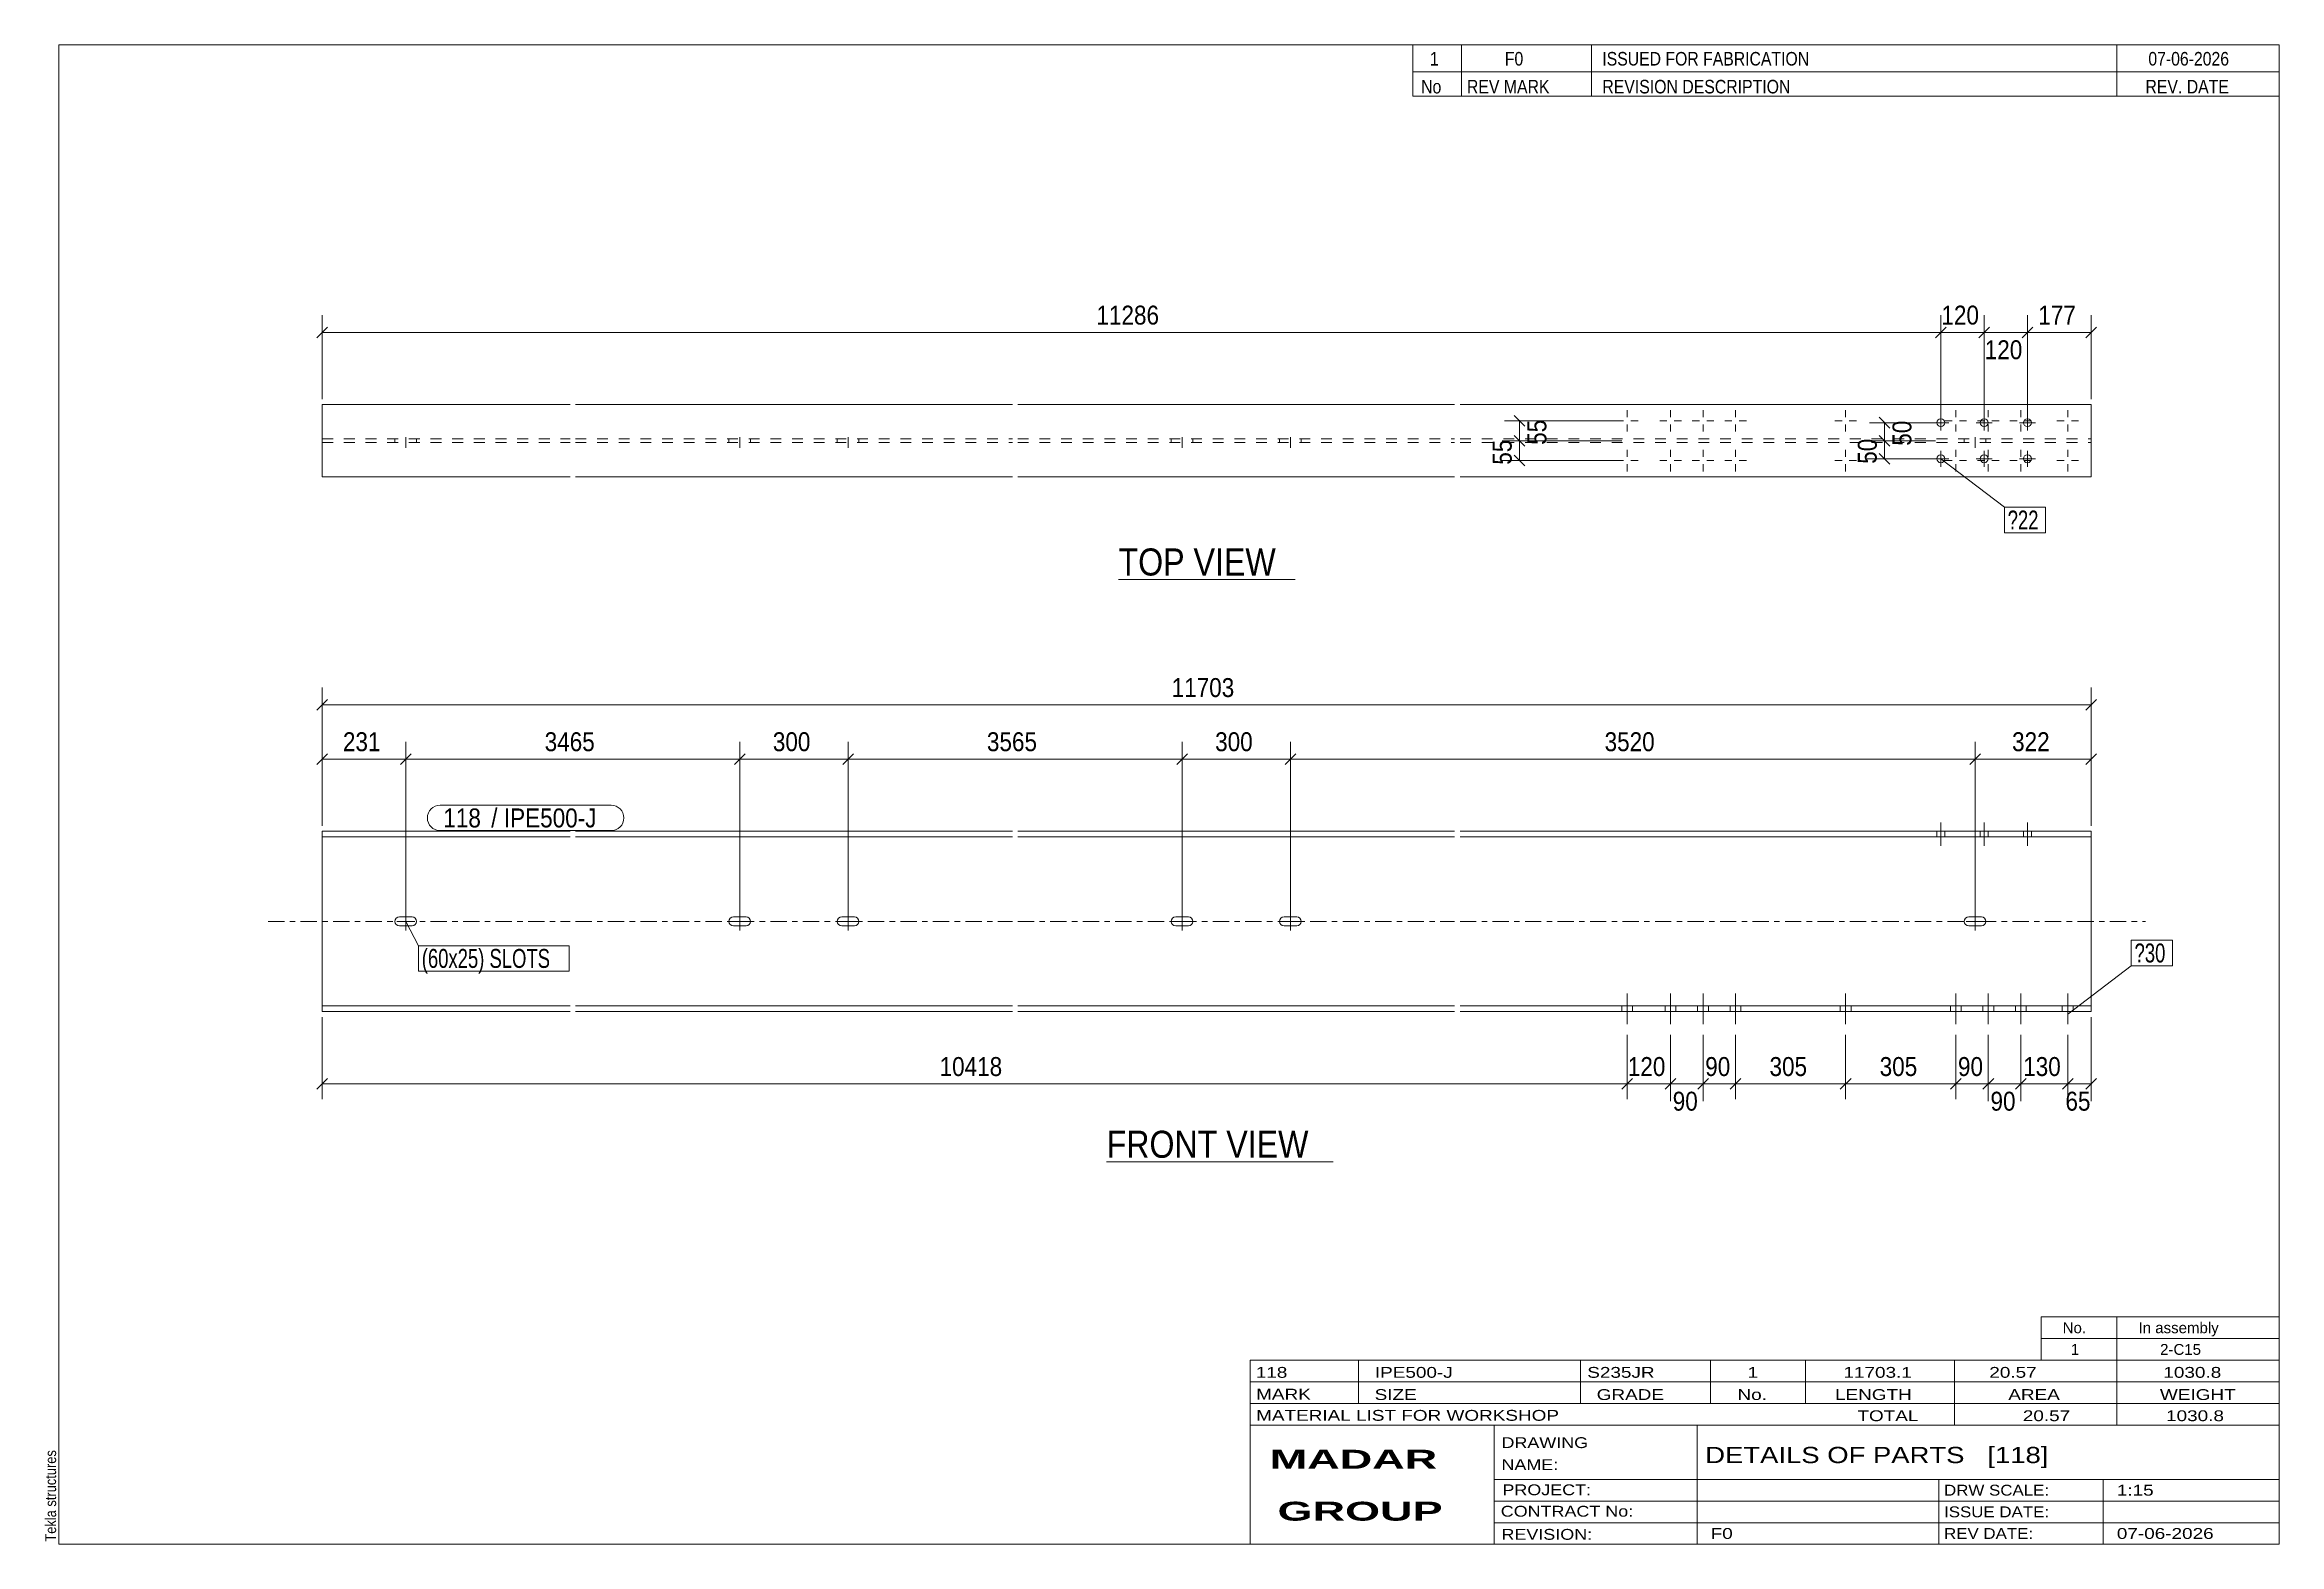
# Model space of a CAD drawing. Header units: millimetres. Extents: x 2 to 415, y 5 to 282.
import ezdxf

# ---------------------------------------------------------------- set-up
doc = ezdxf.new("R2010")
doc.units = ezdxf.units.MM
for name, pattern in [('XKITLINE00', [0]), ('XKITLINE02', [4, 2, -2]), ('XKITLINE03', [6, 3, -1, 1, -1])]:
    doc.linetypes.add(name, pattern=pattern)
for name, color, linetype, lineweight in [('Bolt', 3, 'Continuous', 0), ('BoltMark', 7, 'Continuous', 0), ('Dimensions', 7, 'Continuous', 0), ('DrawingSheet', 5, 'Continuous', 0), ('OtherObjectType', 7, 'Continuous', 0), ('Part', 2, 'Continuous', 0), ('PartMark', 7, 'Continuous', 0)]:
    doc.layers.add(name, color=color, linetype=linetype, lineweight=lineweight)
doc.styles.add('ARIAL', font='ARIAL.TTF')
doc.styles.add('ARIAL_BOLD', font='ARIALBD.TTF')
doc.styles.add('ARIAL_NARROW', font='ARIALN.TTF')

# ---------------------------------------------------------------- blocks, each defined once
blk = doc.blocks.new('*A1')
at = {"layer": 'Bolt', "color": 3, "linetype": 'XKITLINE00', "lineweight": 0}
for p, q in [((67.07, 120.05), (67.13, 120.37)), ((67.13, 119.73), (67.07, 120.05)), ((67.07, 120.05), (67.07, 120.05)), ((67.13, 120.37), (67.31, 120.64)), ((67.31, 119.46), (67.13, 119.73)), ((67.31, 120.64), (67.58, 120.82)), ((70.73, 120.05), (67.4, 120.05)), ((67.58, 120.82), (67.9, 120.89)), ((67.9, 120.89), (70.23, 120.89)), ((69.07, 121.72), (69.07, 118.39)), ((70.23, 120.89), (70.55, 120.82)), ((70.55, 120.82), (70.82, 120.64)), ((70.82, 120.64), (71, 120.37)), ((71, 119.73), (70.82, 119.46)), ((71, 120.37), (71.07, 120.05)), ((71.07, 120.05), (71, 119.73)), ((71.07, 120.05), (71.07, 120.05)), ((128.73, 120.05), (128.8, 120.37)), ((128.8, 119.73), (128.73, 120.05)), ((128.73, 120.05), (128.73, 120.05)), ((128.8, 120.37), (128.98, 120.64)), ((128.98, 119.46), (128.8, 119.73)), ((128.98, 120.64), (129.25, 120.82)), ((132.4, 120.05), (129.07, 120.05)), ((129.25, 120.82), (129.57, 120.89)), ((129.57, 120.89), (131.9, 120.89)), ((130.73, 121.72), (130.73, 118.39)), ((131.9, 120.89), (132.22, 120.82)), ((132.22, 120.82), (132.49, 120.64)), ((132.49, 120.64), (132.67, 120.37)), ((132.67, 119.73), (132.49, 119.46)), ((132.67, 120.37), (132.73, 120.05)), ((132.73, 120.05), (132.67, 119.73)), ((132.73, 120.05), (132.73, 120.05)), ((148.73, 120.05), (148.8, 120.37)), ((148.8, 119.73), (148.73, 120.05)), ((148.73, 120.05), (148.73, 120.05)), ((148.8, 120.37), (148.98, 120.64)), ((148.98, 119.46), (148.8, 119.73)), ((148.98, 120.64), (149.25, 120.82)), ((152.4, 120.05), (149.07, 120.05)), ((149.25, 120.82), (149.57, 120.89)), ((149.57, 120.89), (151.9, 120.89)), ((150.73, 121.72), (150.73, 118.39)), ((151.9, 120.89), (152.22, 120.82)), ((152.22, 120.82), (152.49, 120.64)), ((152.49, 120.64), (152.67, 120.37)), ((152.67, 119.73), (152.49, 119.46)), ((152.67, 120.37), (152.73, 120.05)), ((152.73, 120.05), (152.67, 119.73)), ((152.73, 120.05), (152.73, 120.05)), ((210.4, 120.05), (210.46, 120.37)), ((210.46, 119.73), (210.4, 120.05)), ((210.4, 120.05), (210.4, 120.05)), ((210.46, 120.37), (210.64, 120.64)), ((210.64, 119.46), (210.46, 119.73)), ((210.64, 120.64), (210.91, 120.82)), ((214.07, 120.05), (210.73, 120.05)), ((210.91, 120.82), (211.23, 120.89)), ((211.23, 120.89), (213.57, 120.89)), ((212.4, 121.72), (212.4, 118.39)), ((213.57, 120.89), (213.88, 120.82)), ((213.88, 120.82), (214.16, 120.64)), ((214.16, 120.64), (214.34, 120.37)), ((214.34, 119.73), (214.16, 119.46)), ((214.34, 120.37), (214.4, 120.05)), ((214.4, 120.05), (214.34, 119.73)), ((214.4, 120.05), (214.4, 120.05)), ((230.4, 120.05), (230.46, 120.37)), ((230.46, 119.73), (230.4, 120.05)), ((230.4, 120.05), (230.4, 120.05)), ((230.46, 120.37), (230.64, 120.64)), ((230.64, 119.46), (230.46, 119.73)), ((230.64, 120.64), (230.91, 120.82)), ((234.07, 120.05), (230.73, 120.05)), ((230.91, 120.82), (231.23, 120.89)), ((231.23, 120.89), (233.57, 120.89)), ((232.4, 121.72), (232.4, 118.39)), ((233.57, 120.89), (233.88, 120.82)), ((233.88, 120.82), (234.16, 120.64)), ((234.16, 120.64), (234.34, 120.37)), ((234.34, 119.73), (234.16, 119.46)), ((234.34, 120.37), (234.4, 120.05)), ((234.4, 120.05), (234.34, 119.73)), ((234.4, 120.05), (234.4, 120.05)), ((356.83, 120.05), (356.89, 120.37)), ((356.89, 119.73), (356.83, 120.05)), ((356.83, 120.05), (356.83, 120.05)), ((356.89, 120.37), (357.07, 120.64)), ((357.07, 119.46), (356.89, 119.73)), ((357.07, 120.64), (357.34, 120.82)), ((360.5, 120.05), (357.16, 120.05)), ((357.34, 120.82), (357.66, 120.89)), ((357.66, 120.89), (360, 120.89)), ((358.83, 121.72), (358.83, 118.39)), ((360, 120.89), (360.31, 120.82)), ((360.31, 120.82), (360.59, 120.64)), ((360.59, 120.64), (360.77, 120.37)), ((360.77, 119.73), (360.59, 119.46)), ((360.77, 120.37), (360.83, 120.05)), ((360.83, 120.05), (360.77, 119.73)), ((360.83, 120.05), (360.83, 120.05)), ((67.58, 119.28), (67.31, 119.46)), ((67.9, 119.22), (67.58, 119.28)), ((70.23, 119.22), (67.9, 119.22)), ((70.55, 119.28), (70.23, 119.22)), ((70.82, 119.46), (70.55, 119.28)), ((129.25, 119.28), (128.98, 119.46)), ((129.57, 119.22), (129.25, 119.28)), ((131.9, 119.22), (129.57, 119.22)), ((132.22, 119.28), (131.9, 119.22)), ((132.49, 119.46), (132.22, 119.28)), ((149.25, 119.28), (148.98, 119.46)), ((149.57, 119.22), (149.25, 119.28)), ((151.9, 119.22), (149.57, 119.22)), ((152.22, 119.28), (151.9, 119.22)), ((152.49, 119.46), (152.22, 119.28)), ((210.91, 119.28), (210.64, 119.46)), ((211.23, 119.22), (210.91, 119.28)), ((213.57, 119.22), (211.23, 119.22)), ((213.88, 119.28), (213.57, 119.22)), ((214.16, 119.46), (213.88, 119.28)), ((230.91, 119.28), (230.64, 119.46)), ((231.23, 119.22), (230.91, 119.28)), ((233.57, 119.22), (231.23, 119.22)), ((233.88, 119.28), (233.57, 119.22)), ((234.16, 119.46), (233.88, 119.28)), ((357.34, 119.28), (357.07, 119.46)), ((357.66, 119.22), (357.34, 119.28)), ((360, 119.22), (357.66, 119.22)), ((360.31, 119.28), (360, 119.22)), ((360.59, 119.46), (360.31, 119.28))]:
    blk.add_line(p, q, dxfattribs=at)
blk = doc.blocks.new('*A2')
at = {"layer": 'Bolt', "color": 3, "linetype": 'XKITLINE00', "lineweight": 0}
for p, q in [((351.77, 136.72), (351.77, 135.65)), ((351.77, 136.72), (351.77, 135.65)), ((352.5, 134.02), (352.5, 138.35)), ((352.5, 134.02), (352.5, 138.35)), ((353.23, 136.72), (353.23, 135.65)), ((353.23, 136.72), (353.23, 135.65)), ((359.77, 136.72), (359.77, 135.65)), ((359.77, 136.72), (359.77, 135.65)), ((360.5, 134.02), (360.5, 138.35)), ((360.5, 134.02), (360.5, 138.35)), ((361.23, 136.72), (361.23, 135.65)), ((361.23, 136.72), (361.23, 135.65)), ((367.77, 136.72), (367.77, 135.65)), ((367.77, 136.72), (367.77, 135.65)), ((368.5, 134.02), (368.5, 138.35)), ((368.5, 134.02), (368.5, 138.35)), ((369.23, 136.72), (369.23, 135.65)), ((369.23, 136.72), (369.23, 135.65))]:
    blk.add_line(p, q, dxfattribs=at)
blk = doc.blocks.new('*A3')
at = {"layer": 'Bolt', "color": 3, "linetype": 'XKITLINE00', "lineweight": 0}
for p, q in [((293.6, 104.45), (293.6, 103.39)), ((293.6, 104.45), (293.6, 103.39)), ((294.6, 106.75), (294.6, 101.09)), ((294.6, 106.75), (294.6, 101.09)), ((295.6, 104.45), (295.6, 103.39)), ((295.6, 104.45), (295.6, 103.39)), ((301.6, 104.45), (301.6, 103.39)), ((301.6, 104.45), (301.6, 103.39)), ((302.6, 106.75), (302.6, 101.09)), ((302.6, 106.75), (302.6, 101.09)), ((303.6, 104.45), (303.6, 103.39)), ((303.6, 104.45), (303.6, 103.39)), ((307.6, 104.45), (307.6, 103.39)), ((307.6, 104.45), (307.6, 103.39)), ((308.6, 106.75), (308.6, 101.09)), ((308.6, 106.75), (308.6, 101.09)), ((309.6, 104.45), (309.6, 103.39)), ((309.6, 104.45), (309.6, 103.39)), ((313.6, 104.45), (313.6, 103.39)), ((313.6, 104.45), (313.6, 103.39)), ((314.6, 106.75), (314.6, 101.09)), ((314.6, 106.75), (314.6, 101.09)), ((315.6, 104.45), (315.6, 103.39)), ((315.6, 104.45), (315.6, 103.39)), ((333.93, 104.45), (333.93, 103.39)), ((333.93, 104.45), (333.93, 103.39)), ((334.93, 106.75), (334.93, 101.09)), ((334.93, 106.75), (334.93, 101.09)), ((335.93, 104.45), (335.93, 103.39)), ((335.93, 104.45), (335.93, 103.39)), ((354.27, 104.45), (354.27, 103.39)), ((354.27, 104.45), (354.27, 103.39)), ((355.27, 106.75), (355.27, 101.09)), ((355.27, 106.75), (355.27, 101.09)), ((356.27, 104.45), (356.27, 103.39)), ((356.27, 104.45), (356.27, 103.39)), ((360.27, 104.45), (360.27, 103.39)), ((360.27, 104.45), (360.27, 103.39)), ((361.27, 106.75), (361.27, 101.09)), ((361.27, 106.75), (361.27, 101.09)), ((362.27, 104.45), (362.27, 103.39)), ((362.27, 104.45), (362.27, 103.39)), ((366.27, 104.45), (366.27, 103.39)), ((366.27, 104.45), (366.27, 103.39)), ((367.27, 106.75), (367.27, 101.09)), ((367.27, 106.75), (367.27, 101.09)), ((368.27, 104.45), (368.27, 103.39)), ((368.27, 104.45), (368.27, 103.39)), ((374.93, 104.45), (374.93, 103.39)), ((374.93, 104.45), (374.93, 103.39)), ((375.93, 106.75), (375.93, 101.09)), ((375.93, 106.75), (375.93, 101.09)), ((376.93, 104.45), (376.93, 103.39)), ((376.93, 104.45), (376.93, 103.39))]:
    blk.add_line(p, q, dxfattribs=at)
blk = doc.blocks.new('*A4')
at = {"layer": 'Part', "color": 2, "linetype": 'XKITLINE00', "lineweight": 0}
for p, q in [((53.65, 103.39), (53.65, 136.72)), ((53.65, 136.72), (99.4, 136.72)), ((100.4, 136.72), (181.07, 136.72)), ((182.07, 136.72), (262.73, 136.72)), ((263.73, 136.72), (380.28, 136.72)), ((380.28, 136.72), (380.28, 103.39)), ((99.4, 135.65), (53.65, 135.65)), ((181.07, 135.65), (100.4, 135.65)), ((262.73, 135.65), (182.07, 135.65)), ((380.28, 135.65), (263.73, 135.65)), ((99.4, 104.45), (53.65, 104.45)), ((53.65, 103.39), (99.4, 103.39)), ((181.07, 104.45), (100.4, 104.45)), ((100.4, 103.39), (181.07, 103.39)), ((262.73, 104.45), (182.07, 104.45)), ((182.07, 103.39), (262.73, 103.39)), ((380.28, 104.45), (263.73, 104.45)), ((263.73, 103.39), (380.28, 103.39))]:
    blk.add_line(p, q, dxfattribs=at)
at = {"layer": 'Part', "color": 7, "linetype": 'XKITLINE03', "lineweight": 0}
for p, q in [((43.65, 120.05), (99.4, 120.05)), ((100.4, 120.05), (181.07, 120.05)), ((182.07, 120.05), (262.73, 120.05)), ((263.73, 120.05), (390.28, 120.05))]:
    blk.add_line(p, q, dxfattribs=at)
blk = doc.blocks.new('*A5')
at = {"layer": 'Bolt', "color": 3, "linetype": 'XKITLINE02', "lineweight": 0}
for p, q in [((67.07, 209.18), (67.07, 208.52)), ((69.07, 207.52), (69.07, 210.18)), ((71.07, 209.18), (71.07, 208.52)), ((128.73, 209.18), (128.73, 208.52)), ((130.73, 207.52), (130.73, 210.18)), ((132.73, 209.18), (132.73, 208.52)), ((148.73, 209.18), (148.73, 208.52)), ((150.73, 207.52), (150.73, 210.18)), ((152.73, 209.18), (152.73, 208.52)), ((210.4, 209.18), (210.4, 208.52)), ((212.4, 207.52), (212.4, 210.18)), ((214.4, 209.18), (214.4, 208.52)), ((230.4, 209.18), (230.4, 208.52)), ((232.4, 207.52), (232.4, 210.18)), ((234.4, 209.18), (234.4, 208.52)), ((356.83, 209.18), (356.83, 208.52)), ((358.83, 207.52), (358.83, 210.18)), ((360.83, 209.18), (360.83, 208.52))]:
    blk.add_line(p, q, dxfattribs=at)
blk = doc.blocks.new('*A6')
at = {"layer": 'Bolt', "color": 3, "linetype": 'XKITLINE00', "lineweight": 0}
for p, q in [((351.03, 212.18), (353.97, 212.18)), ((352.5, 213.65), (352.5, 210.72)), ((359.03, 212.18), (361.97, 212.18)), ((360.5, 213.65), (360.5, 210.72)), ((367.03, 212.18), (369.97, 212.18)), ((368.5, 213.65), (368.5, 210.72)), ((352.5, 206.98), (352.5, 204.05)), ((360.5, 206.98), (360.5, 204.05)), ((368.5, 206.98), (368.5, 204.05)), ((351.03, 205.52), (353.97, 205.52)), ((359.03, 205.52), (361.97, 205.52)), ((367.03, 205.52), (369.97, 205.52))]:
    blk.add_line(p, q, dxfattribs=at)
for centre in [(352.5, 212.18), (360.5, 212.18), (368.5, 212.18), (352.5, 205.52), (360.5, 205.52), (368.5, 205.52)]:
    blk.add_circle(centre, 0.733, dxfattribs=at)
blk = doc.blocks.new('*A7')
at = {"layer": 'Bolt', "color": 3, "linetype": 'XKITLINE00', "lineweight": 0}
for p, q in [((292.6, 212.52), (293.93, 212.52)), ((294.6, 214.52), (294.6, 213.18)), ((294.6, 210.52), (294.6, 211.85)), ((296.6, 212.52), (295.27, 212.52)), ((300.6, 212.52), (301.93, 212.52)), ((302.6, 214.52), (302.6, 213.18)), ((302.6, 210.52), (302.6, 211.85)), ((304.6, 212.52), (303.27, 212.52)), ((306.6, 212.52), (307.93, 212.52)), ((308.6, 214.52), (308.6, 213.18)), ((308.6, 210.52), (308.6, 211.85)), ((310.6, 212.52), (309.27, 212.52)), ((312.6, 212.52), (313.93, 212.52)), ((314.6, 214.52), (314.6, 213.18)), ((314.6, 210.52), (314.6, 211.85)), ((316.6, 212.52), (315.27, 212.52)), ((332.93, 212.52), (334.26, 212.52)), ((334.93, 214.52), (334.93, 213.18)), ((334.93, 210.52), (334.93, 211.85)), ((336.93, 212.52), (335.6, 212.52)), ((353.27, 212.52), (354.6, 212.52)), ((355.27, 214.52), (355.27, 213.18)), ((355.27, 210.52), (355.27, 211.85)), ((357.27, 212.52), (355.93, 212.52)), ((359.27, 212.52), (360.6, 212.52)), ((361.27, 214.52), (361.27, 213.18)), ((361.27, 210.52), (361.27, 211.85)), ((363.27, 212.52), (361.93, 212.52)), ((365.27, 212.52), (366.6, 212.52)), ((367.27, 214.52), (367.27, 213.18)), ((367.27, 210.52), (367.27, 211.85)), ((369.27, 212.52), (367.93, 212.52)), ((373.93, 212.52), (375.26, 212.52)), ((375.93, 214.52), (375.93, 213.18)), ((375.93, 210.52), (375.93, 211.85)), ((377.93, 212.52), (376.6, 212.52)), ((294.6, 207.18), (294.6, 205.85)), ((302.6, 207.18), (302.6, 205.85)), ((308.6, 207.18), (308.6, 205.85)), ((314.6, 207.18), (314.6, 205.85)), ((334.93, 207.18), (334.93, 205.85)), ((355.27, 207.18), (355.27, 205.85)), ((361.27, 207.18), (361.27, 205.85)), ((367.27, 207.18), (367.27, 205.85)), ((375.93, 207.18), (375.93, 205.85)), ((292.6, 205.18), (293.93, 205.18)), ((294.6, 203.18), (294.6, 204.52)), ((296.6, 205.18), (295.27, 205.18)), ((300.6, 205.18), (301.93, 205.18)), ((302.6, 203.18), (302.6, 204.52)), ((304.6, 205.18), (303.27, 205.18)), ((306.6, 205.18), (307.93, 205.18)), ((308.6, 203.18), (308.6, 204.52)), ((310.6, 205.18), (309.27, 205.18)), ((312.6, 205.18), (313.93, 205.18)), ((314.6, 203.18), (314.6, 204.52)), ((316.6, 205.18), (315.27, 205.18)), ((332.93, 205.18), (334.26, 205.18)), ((334.93, 203.18), (334.93, 204.52)), ((336.93, 205.18), (335.6, 205.18)), ((353.27, 205.18), (354.6, 205.18)), ((355.27, 203.18), (355.27, 204.52)), ((357.27, 205.18), (355.93, 205.18)), ((359.27, 205.18), (360.6, 205.18)), ((361.27, 203.18), (361.27, 204.52)), ((363.27, 205.18), (361.93, 205.18)), ((365.27, 205.18), (366.6, 205.18)), ((367.27, 203.18), (367.27, 204.52)), ((369.27, 205.18), (367.93, 205.18)), ((373.93, 205.18), (375.26, 205.18)), ((375.93, 203.18), (375.93, 204.52)), ((377.93, 205.18), (376.6, 205.18))]:
    blk.add_line(p, q, dxfattribs=at)
blk = doc.blocks.new('*A8')
at = {"layer": 'Part', "color": 2, "linetype": 'XKITLINE00', "lineweight": 0}
for p, q in [((53.65, 215.52), (53.65, 202.18)), ((53.65, 215.52), (99.4, 215.52)), ((100.4, 215.52), (181.07, 215.52)), ((182.07, 215.52), (262.73, 215.52)), ((263.73, 215.52), (380.28, 215.52)), ((380.28, 202.18), (380.28, 215.52)), ((53.65, 202.18), (99.4, 202.18)), ((100.4, 202.18), (181.07, 202.18)), ((182.07, 202.18), (262.73, 202.18)), ((263.73, 202.18), (380.28, 202.18))]:
    blk.add_line(p, q, dxfattribs=at)
at = {"layer": 'Part', "color": 7, "linetype": 'XKITLINE02', "lineweight": 0}
for p, q in [((53.65, 209.18), (99.4, 209.18)), ((53.65, 208.52), (99.4, 208.52)), ((100.4, 209.18), (181.07, 209.18)), ((100.4, 208.52), (181.07, 208.52)), ((182.07, 209.18), (262.73, 209.18)), ((182.07, 208.52), (262.73, 208.52)), ((263.73, 209.18), (380.28, 209.18)), ((263.73, 208.52), (380.28, 208.52))]:
    blk.add_line(p, q, dxfattribs=at)
blk = doc.blocks.new('*A9')
at = {"layer": 'DrawingSheet', "color": 5, "linetype": 'XKITLINE00', "lineweight": 0}
for p, q in [((415, 282), (5, 282)), ((5, 282), (5, 5)), ((415, 5), (415, 282)), ((5, 5), (415, 5))]:
    blk.add_line(p, q, dxfattribs=at)
at = {"layer": 'DrawingSheet', "color": 5, "style": 'ARIAL', "width": 0.85}
blk.add_text('Tekla structures', height=2, rotation=90, dxfattribs=at).set_placement((4.5, 5.5))
blk = doc.blocks.new('*A10')
at = {"layer": 'OtherObjectType', "color": 7, "linetype": 'XKITLINE00', "lineweight": 0}
for p, q in [((371, 47), (415, 47)), ((371, 43), (371, 47)), ((385, 43), (385, 47)), ((415, 43), (415, 47)), ((371, 43), (415, 43)), ((371, 39), (371, 43)), ((385, 39), (385, 43)), ((415, 39), (415, 43)), ((371, 39), (415, 39))]:
    blk.add_line(p, q, dxfattribs=at)
at = {"layer": 'OtherObjectType', "color": 7, "style": 'ARIAL_NARROW', "width": 1.211571}
for s, p in [('No.', (375, 44)), ('In assembly', (389, 44)), ('1', (376.5, 40)), ('2-C15', (392.99, 40))]:
    blk.add_text(s, height=2, dxfattribs=at).set_placement(p)
blk = doc.blocks.new('*A11')
at = {"layer": 'OtherObjectType', "color": 7, "linetype": 'XKITLINE00', "lineweight": 0}
for p, q in [((255, 282), (415, 282)), ((415, 282), (255, 282)), ((255, 282), (255, 277)), ((264, 282), (264, 277)), ((288, 282), (288, 277)), ((385, 282), (385, 277)), ((415, 282), (415, 277)), ((255, 277), (415, 277)), ((255, 277), (255, 272.5)), ((255, 277), (415, 277)), ((264, 277), (264, 272.5)), ((288, 277), (288, 272.5)), ((385, 277), (385, 272.5)), ((415, 277), (415, 272.5)), ((415, 272.5), (255, 272.5))]:
    blk.add_line(p, q, dxfattribs=at)
at = {"layer": 'OtherObjectType', "color": 7, "style": 'ARIAL_NARROW'}
for s, width, p in [('1', 1.017001, (258.16, 278.15)), ('F0', 1.017001, (272, 278.15)), ('ISSUED FOR FABRICATION', 1.017001, (290, 278.15)), ('07-06-2026', 1.017001, (390.82, 278.15)), ('No', 1.02, (256.54, 273)), ('REV MARK', 1.02, (265, 273)), ('REVISION DESCRIPTION', 1.02, (290, 273)), ('REV. DATE', 1.02, (390.28, 273))]:
    blk.add_text(s, height=2.5, dxfattribs=dict(at, width=width)).set_placement(p)
blk = doc.blocks.new('*A12')
at = {"layer": 'OtherObjectType', "color": 7, "linetype": 'XKITLINE00', "lineweight": 0}
for p, q in [((225, 39), (415, 39)), ((225, 39), (225, 35)), ((225, 39), (415, 39)), ((245, 35), (245, 39)), ((286, 35), (286, 39)), ((310, 35), (310, 39)), ((327.5, 35), (327.5, 39)), ((355, 35), (355, 39)), ((385, 35), (385, 39)), ((415, 35), (415, 39)), ((225, 35), (415, 35)), ((225, 35), (225, 5)), ((225, 35), (415, 35)), ((245, 31), (245, 35)), ((286, 31), (286, 35)), ((310, 31), (310, 35)), ((327.5, 31), (327.5, 35)), ((355, 31), (355, 35)), ((385, 31), (385, 35)), ((415, 31), (415, 35)), ((225, 31), (415, 31)), ((355, 27), (355, 31)), ((385, 27), (385, 31)), ((415, 27), (415, 31)), ((225, 27), (415, 27)), ((270, 21), (270, 27)), ((307.5, 17), (307.5, 27)), ((415, 21), (415, 27)), ((270, 21), (270, 5)), ((415, 17), (415, 21)), ((270, 17), (415, 17)), ((307.5, 5), (307.5, 17)), ((352.16, 13), (352.16, 17)), ((382.5, 5), (382.5, 17)), ((415, 13), (415, 17)), ((270, 13), (415, 13)), ((352.16, 5), (352.16, 13)), ((415, 9), (415, 13)), ((270, 9), (415, 9)), ((415, 5), (415, 9)), ((225, 5), (415, 5)), ((262.5, 5), (415, 5))]:
    blk.add_line(p, q, dxfattribs=at)
at = {"layer": 'OtherObjectType', "color": 7, "style": 'ARIAL_NARROW'}
for s, height, width, p in [('118', 2, 1.525501, (226.01, 35.76)), ('IPE500-J', 2, 1.525501, (248, 35.76)), ('S235JR', 2, 1.525501, (287.22, 35.76)), ('1', 2, 1.525501, (316.82, 35.76)), ('11703.1', 2, 1.525501, (334.52, 35.76)), ('20.57', 2, 1.525501, (361.45, 35.76)), ('1030.8', 2, 1.525501, (393.59, 35.76)), ('MARK', 2, 1.525501, (226.08, 31.73)), ('SIZE', 2, 1.525501, (247.96, 31.66)), ('GRADE', 2, 1.525501, (288.96, 31.66)), ('No.', 2, 1.525501, (314.96, 31.66)), ('LENGTH', 2, 1.525501, (332.96, 31.66)), ('AREA', 2, 1.525501, (364.96, 31.66)), ('WEIGHT', 2, 1.525501, (392.96, 31.66)), ('MATERIAL LIST FOR WORKSHOP', 2, 1.525501, (226.08, 27.82)), ('TOTAL', 2, 1.525501, (337.1, 27.75)), ('20.57', 2, 1.525501, (367.64, 27.75)), ('1030.8', 2, 1.525501, (394.09, 27.75)), ('DRAWING', 2, 1.445, (271.38, 22.78)), ('NAME:', 2, 1.445, (271.38, 18.72)), ('DETAILS OF PARTS   [118]', 3, 1.474651, (309, 20)), ('PROJECT:', 2, 1.445, (271.55, 14.07)), ('DRW SCALE:', 2, 1.36, (353.1, 14)), ('1:15', 2, 1.525501, (385, 14)), ('CONTRACT No:', 2, 1.445, (271.25, 10.11)), ('ISSUE DATE:', 2, 1.36, (353.1, 10)), ('REVISION:', 2, 1.445, (271.38, 5.84)), ('F0', 2, 1.525501, (310, 6)), ('REV DATE:', 2, 1.36, (353.1, 6)), ('07-06-2026', 2, 1.525501, (385, 6))]:
    blk.add_text(s, height=height, dxfattribs=dict(at, width=width)).set_placement(p)
at = {"layer": 'OtherObjectType', "color": 1, "style": 'ARIAL_BOLD', "width": 1.7}
for s, p in [('MADAR ', (228.58, 18.97)), ('GROUP', (230.03, 9.37))]:
    blk.add_text(s, height=3.5, dxfattribs=at).set_placement(p)
blk = doc.blocks.new('*A13')
at = {"layer": 'Dimensions', "color": 7, "linetype": 'XKITLINE00', "lineweight": 0}
for p, q in [((54.64, 161.04), (52.66, 159.06)), ((53.65, 137.72), (53.65, 163.25)), ((381.27, 161.04), (379.29, 159.06)), ((380.28, 137.72), (380.28, 163.25)), ((53.65, 160.05), (380.28, 160.05))]:
    blk.add_line(p, q, dxfattribs=at)
at = {"layer": 'Dimensions', "color": 3}
for p in [(53.65, 160.05), (380.28, 160.05)]:
    blk.add_point(p, dxfattribs=at)
at = {"layer": 'Dimensions', "color": 3, "style": 'ARIAL', "width": 0.85}
blk.add_text('11703', height=3.5, dxfattribs=at).set_placement((210.48, 161.5))
blk = doc.blocks.new('*A14')
at = {"layer": 'Dimensions', "color": 7, "linetype": 'XKITLINE00', "lineweight": 0}
for p, q in [((53.65, 137.72), (53.65, 153.25)), ((69.07, 121.05), (69.07, 153.25)), ((54.64, 151.04), (52.66, 149.06)), ((53.65, 150.05), (69.07, 150.05)), ((70.06, 151.04), (68.08, 149.06))]:
    blk.add_line(p, q, dxfattribs=at)
at = {"layer": 'Dimensions', "color": 3}
for p in [(53.65, 150.05), (69.07, 150.05)]:
    blk.add_point(p, dxfattribs=at)
at = {"layer": 'Dimensions', "color": 3, "style": 'ARIAL', "width": 0.85}
blk.add_text('231', height=3.5, dxfattribs=at).set_placement((57.46, 151.5))
blk = doc.blocks.new('*A15')
at = {"layer": 'Dimensions', "color": 7, "linetype": 'XKITLINE00', "lineweight": 0}
for p, q in [((69.07, 121.05), (69.07, 153.25)), ((130.73, 121.05), (130.73, 153.25)), ((70.06, 151.04), (68.08, 149.06)), ((69.07, 150.05), (130.73, 150.05)), ((131.72, 151.04), (129.74, 149.06))]:
    blk.add_line(p, q, dxfattribs=at)
at = {"layer": 'Dimensions', "color": 3}
for p in [(69.07, 150.05), (130.73, 150.05)]:
    blk.add_point(p, dxfattribs=at)
at = {"layer": 'Dimensions', "color": 3, "style": 'ARIAL', "width": 0.85}
blk.add_text('3465', height=3.5, dxfattribs=at).set_placement((94.71, 151.5))
blk = doc.blocks.new('*A16')
at = {"layer": 'Dimensions', "color": 7, "linetype": 'XKITLINE00', "lineweight": 0}
for p, q in [((130.73, 121.05), (130.73, 153.25)), ((150.73, 121.05), (150.73, 153.25)), ((131.72, 151.04), (129.74, 149.06)), ((130.73, 150.05), (150.73, 150.05)), ((151.72, 151.04), (149.74, 149.06))]:
    blk.add_line(p, q, dxfattribs=at)
at = {"layer": 'Dimensions', "color": 3}
for p in [(130.73, 150.05), (150.73, 150.05)]:
    blk.add_point(p, dxfattribs=at)
at = {"layer": 'Dimensions', "color": 3, "style": 'ARIAL', "width": 0.85}
blk.add_text('300', height=3.5, dxfattribs=at).set_placement((136.84, 151.5))
blk = doc.blocks.new('*A17')
at = {"layer": 'Dimensions', "color": 7, "linetype": 'XKITLINE00', "lineweight": 0}
for p, q in [((150.73, 121.05), (150.73, 153.25)), ((212.4, 121.05), (212.4, 153.25)), ((151.72, 151.04), (149.74, 149.06)), ((150.73, 150.05), (212.4, 150.05)), ((213.39, 151.04), (211.41, 149.06))]:
    blk.add_line(p, q, dxfattribs=at)
at = {"layer": 'Dimensions', "color": 3}
for p in [(150.73, 150.05), (212.4, 150.05)]:
    blk.add_point(p, dxfattribs=at)
at = {"layer": 'Dimensions', "color": 3, "style": 'ARIAL', "width": 0.85}
blk.add_text('3565', height=3.5, dxfattribs=at).set_placement((176.37, 151.5))
blk = doc.blocks.new('*A18')
at = {"layer": 'Dimensions', "color": 7, "linetype": 'XKITLINE00', "lineweight": 0}
for p, q in [((212.4, 121.05), (212.4, 153.25)), ((232.4, 121.05), (232.4, 153.25)), ((213.39, 151.04), (211.41, 149.06)), ((212.4, 150.05), (232.4, 150.05)), ((233.39, 151.04), (231.41, 149.06))]:
    blk.add_line(p, q, dxfattribs=at)
at = {"layer": 'Dimensions', "color": 3}
for p in [(212.4, 150.05), (232.4, 150.05)]:
    blk.add_point(p, dxfattribs=at)
at = {"layer": 'Dimensions', "color": 3, "style": 'ARIAL', "width": 0.85}
blk.add_text('300', height=3.5, dxfattribs=at).set_placement((218.51, 151.5))
blk = doc.blocks.new('*A19')
at = {"layer": 'Dimensions', "color": 7, "linetype": 'XKITLINE00', "lineweight": 0}
for p, q in [((232.4, 121.05), (232.4, 153.25)), ((358.83, 121.05), (358.83, 153.25)), ((233.39, 151.04), (231.41, 149.06)), ((232.4, 150.05), (358.83, 150.05)), ((359.82, 151.04), (357.84, 149.06))]:
    blk.add_line(p, q, dxfattribs=at)
at = {"layer": 'Dimensions', "color": 3}
for p in [(232.4, 150.05), (358.83, 150.05)]:
    blk.add_point(p, dxfattribs=at)
at = {"layer": 'Dimensions', "color": 3, "style": 'ARIAL', "width": 0.85}
blk.add_text('3520', height=3.5, dxfattribs=at).set_placement((290.42, 151.5))
blk = doc.blocks.new('*A20')
at = {"layer": 'Dimensions', "color": 7, "linetype": 'XKITLINE00', "lineweight": 0}
for p, q in [((358.83, 121.05), (358.83, 153.25)), ((380.28, 137.72), (380.28, 153.25)), ((359.82, 151.04), (357.84, 149.06)), ((358.83, 150.05), (380.28, 150.05)), ((381.27, 151.04), (379.29, 149.06))]:
    blk.add_line(p, q, dxfattribs=at)
at = {"layer": 'Dimensions', "color": 3}
for p in [(358.83, 150.05), (380.28, 150.05)]:
    blk.add_point(p, dxfattribs=at)
at = {"layer": 'Dimensions', "color": 3, "style": 'ARIAL', "width": 0.85}
blk.add_text('322', height=3.5, dxfattribs=at).set_placement((365.66, 151.5))
blk = doc.blocks.new('*A21')
at = {"layer": 'Dimensions', "color": 7, "linetype": 'XKITLINE00', "lineweight": 0}
for p, q in [((53.65, 102.39), (53.65, 87.25)), ((294.6, 99.09), (294.6, 87.25)), ((54.64, 91.04), (52.66, 89.06)), ((295.59, 91.04), (293.61, 89.06)), ((53.65, 90.05), (294.6, 90.05))]:
    blk.add_line(p, q, dxfattribs=at)
at = {"layer": 'Dimensions', "color": 3}
for p in [(53.65, 90.05), (294.6, 90.05)]:
    blk.add_point(p, dxfattribs=at)
at = {"layer": 'Dimensions', "color": 3, "style": 'ARIAL', "width": 0.85}
blk.add_text('10418', height=3.5, dxfattribs=at).set_placement((167.63, 91.5))
blk = doc.blocks.new('*A22')
at = {"layer": 'Dimensions', "color": 7, "linetype": 'XKITLINE00', "lineweight": 0}
for p, q in [((294.6, 99.09), (294.6, 87.25)), ((302.6, 99.09), (302.6, 87.25)), ((295.59, 91.04), (293.61, 89.06)), ((303.59, 91.04), (301.61, 89.06)), ((294.6, 90.05), (302.6, 90.05))]:
    blk.add_line(p, q, dxfattribs=at)
at = {"layer": 'Dimensions', "color": 3}
for p in [(294.6, 90.05), (302.6, 90.05)]:
    blk.add_point(p, dxfattribs=at)
at = {"layer": 'Dimensions', "color": 3, "style": 'ARIAL', "width": 0.85}
blk.add_text('120', height=3.5, dxfattribs=at).set_placement((294.71, 91.5))
blk = doc.blocks.new('*A23')
at = {"layer": 'Dimensions', "color": 7, "linetype": 'XKITLINE00', "lineweight": 0}
for p, q in [((302.6, 99.09), (302.6, 86.85)), ((308.6, 99.09), (308.6, 86.85)), ((303.59, 91.04), (301.61, 89.06)), ((309.59, 91.04), (307.61, 89.06)), ((302.6, 90.05), (308.6, 90.05))]:
    blk.add_line(p, q, dxfattribs=at)
at = {"layer": 'Dimensions', "color": 3}
for p in [(302.6, 90.05), (308.6, 90.05)]:
    blk.add_point(p, dxfattribs=at)
at = {"layer": 'Dimensions', "color": 3, "style": 'ARIAL', "width": 0.85}
blk.add_text('90', height=3.5, dxfattribs=at).set_placement((303, 85.1))
blk = doc.blocks.new('*A24')
at = {"layer": 'Dimensions', "color": 7, "linetype": 'XKITLINE00', "lineweight": 0}
for p, q in [((308.6, 99.09), (308.6, 87.25)), ((314.6, 99.09), (314.6, 87.25)), ((309.59, 91.04), (307.61, 89.06)), ((315.59, 91.04), (313.61, 89.06)), ((308.6, 90.05), (314.6, 90.05))]:
    blk.add_line(p, q, dxfattribs=at)
at = {"layer": 'Dimensions', "color": 3}
for p in [(308.6, 90.05), (314.6, 90.05)]:
    blk.add_point(p, dxfattribs=at)
at = {"layer": 'Dimensions', "color": 3, "style": 'ARIAL', "width": 0.85}
blk.add_text('90', height=3.5, dxfattribs=at).set_placement((309, 91.5))
blk = doc.blocks.new('*A25')
at = {"layer": 'Dimensions', "color": 7, "linetype": 'XKITLINE00', "lineweight": 0}
for p, q in [((314.6, 99.09), (314.6, 87.25)), ((334.93, 99.09), (334.93, 87.25)), ((315.59, 91.04), (313.61, 89.06)), ((335.92, 91.04), (333.94, 89.06)), ((314.6, 90.05), (334.93, 90.05))]:
    blk.add_line(p, q, dxfattribs=at)
at = {"layer": 'Dimensions', "color": 3}
for p in [(314.6, 90.05), (334.93, 90.05)]:
    blk.add_point(p, dxfattribs=at)
at = {"layer": 'Dimensions', "color": 3, "style": 'ARIAL', "width": 0.85}
blk.add_text('305', height=3.5, dxfattribs=at).set_placement((320.87, 91.5))
blk = doc.blocks.new('*A26')
at = {"layer": 'Dimensions', "color": 7, "linetype": 'XKITLINE00', "lineweight": 0}
for p, q in [((334.93, 99.09), (334.93, 87.25)), ((355.27, 99.09), (355.27, 87.25)), ((335.92, 91.04), (333.94, 89.06)), ((356.26, 91.04), (354.28, 89.06)), ((334.93, 90.05), (355.27, 90.05))]:
    blk.add_line(p, q, dxfattribs=at)
at = {"layer": 'Dimensions', "color": 3}
for p in [(334.93, 90.05), (355.27, 90.05)]:
    blk.add_point(p, dxfattribs=at)
at = {"layer": 'Dimensions', "color": 3, "style": 'ARIAL', "width": 0.85}
blk.add_text('305', height=3.5, dxfattribs=at).set_placement((341.21, 91.5))
blk = doc.blocks.new('*A27')
at = {"layer": 'Dimensions', "color": 7, "linetype": 'XKITLINE00', "lineweight": 0}
for p, q in [((355.27, 99.09), (355.27, 87.25)), ((361.27, 99.09), (361.27, 87.25)), ((356.26, 91.04), (354.28, 89.06)), ((362.26, 91.04), (360.28, 89.06)), ((355.27, 90.05), (361.27, 90.05))]:
    blk.add_line(p, q, dxfattribs=at)
at = {"layer": 'Dimensions', "color": 3}
for p in [(355.27, 90.05), (361.27, 90.05)]:
    blk.add_point(p, dxfattribs=at)
at = {"layer": 'Dimensions', "color": 3, "style": 'ARIAL', "width": 0.85}
blk.add_text('90', height=3.5, dxfattribs=at).set_placement((355.67, 91.5))
blk = doc.blocks.new('*A28')
at = {"layer": 'Dimensions', "color": 7, "linetype": 'XKITLINE00', "lineweight": 0}
for p, q in [((361.27, 99.09), (361.27, 86.85)), ((367.27, 99.09), (367.27, 86.85)), ((362.26, 91.04), (360.28, 89.06)), ((368.26, 91.04), (366.28, 89.06)), ((361.27, 90.05), (367.27, 90.05))]:
    blk.add_line(p, q, dxfattribs=at)
at = {"layer": 'Dimensions', "color": 3}
for p in [(361.27, 90.05), (367.27, 90.05)]:
    blk.add_point(p, dxfattribs=at)
at = {"layer": 'Dimensions', "color": 3, "style": 'ARIAL', "width": 0.85}
blk.add_text('90', height=3.5, dxfattribs=at).set_placement((361.67, 85.1))
blk = doc.blocks.new('*A29')
at = {"layer": 'Dimensions', "color": 7, "linetype": 'XKITLINE00', "lineweight": 0}
for p, q in [((367.27, 99.09), (367.27, 87.25)), ((375.93, 99.09), (375.93, 87.25)), ((368.26, 91.04), (366.28, 89.06)), ((376.92, 91.04), (374.94, 89.06)), ((367.27, 90.05), (375.93, 90.05))]:
    blk.add_line(p, q, dxfattribs=at)
at = {"layer": 'Dimensions', "color": 3}
for p in [(367.27, 90.05), (375.93, 90.05)]:
    blk.add_point(p, dxfattribs=at)
at = {"layer": 'Dimensions', "color": 3, "style": 'ARIAL', "width": 0.85}
blk.add_text('130', height=3.5, dxfattribs=at).set_placement((367.71, 91.5))
blk = doc.blocks.new('*A30')
at = {"layer": 'Dimensions', "color": 7, "linetype": 'XKITLINE00', "lineweight": 0}
for p, q in [((375.93, 99.09), (375.93, 86.85)), ((380.28, 102.39), (380.28, 86.85)), ((376.92, 91.04), (374.94, 89.06)), ((381.27, 91.04), (379.29, 89.06)), ((375.93, 90.05), (380.28, 90.05))]:
    blk.add_line(p, q, dxfattribs=at)
at = {"layer": 'Dimensions', "color": 3}
for p in [(375.93, 90.05), (380.28, 90.05)]:
    blk.add_point(p, dxfattribs=at)
at = {"layer": 'Dimensions', "color": 3, "style": 'ARIAL', "width": 0.85}
blk.add_text('65', height=3.5, dxfattribs=at).set_placement((375.51, 85.1))
blk = doc.blocks.new('*A31')
at = {"layer": 'BoltMark', "color": 7, "linetype": 'XKITLINE00', "lineweight": 0}
for p, q in [((387.67, 116.58), (395.25, 116.58)), ((387.67, 111.88), (387.67, 116.58)), ((395.25, 111.88), (395.25, 116.58)), ((375.93, 102.92), (387.67, 111.88)), ((387.67, 111.88), (395.25, 111.88))]:
    blk.add_line(p, q, dxfattribs=at)
at = {"layer": 'BoltMark', "color": 3, "style": 'ARIAL_NARROW', "width": 0.85}
blk.add_text('?30', height=3.5, dxfattribs=at).set_placement((388.27, 112.48))
blk = doc.blocks.new('*A32')
at = {"layer": 'BoltMark', "color": 7, "linetype": 'XKITLINE00', "lineweight": 0}
for p, q in [((69.07, 120.05), (71.42, 115.57)), ((71.42, 115.57), (99.21, 115.57)), ((71.42, 110.87), (71.42, 115.57)), ((99.21, 110.87), (99.21, 115.57)), ((71.42, 110.87), (99.21, 110.87))]:
    blk.add_line(p, q, dxfattribs=at)
at = {"layer": 'BoltMark', "color": 3, "style": 'ARIAL_NARROW', "width": 0.85}
blk.add_text('(60x25) SLOTS', height=3.5, dxfattribs=at).set_placement((72.02, 111.47))
blk = doc.blocks.new('*A33')
at = {"layer": 'PartMark', "color": 7, "linetype": 'XKITLINE00', "lineweight": 0}
for p, q in [((75.4, 141.52), (106.99, 141.52)), ((75.4, 136.82), (106.99, 136.82))]:
    blk.add_line(p, q, dxfattribs=at)
for centre, start, end in [((75.4, 139.17), 90, 270), ((106.99, 139.17), 270, 90)]:
    blk.add_arc(centre, 2.35, start, end, dxfattribs=at)
at = {"layer": 'PartMark', "color": 1, "style": 'ARIAL', "width": 0.85}
blk.add_text('118', height=3.5, dxfattribs=at).set_placement((76, 137.42))
at = {"layer": 'PartMark', "color": 3, "style": 'ARIAL', "width": 0.85}
for s, p in [('/', (84.84, 137.42)), ('IPE500-J', (87.18, 137.42))]:
    blk.add_text(s, height=3.5, dxfattribs=at).set_placement(p)
blk = doc.blocks.new('*A34')
at = {"layer": 'OtherObjectType', "color": 7, "linetype": 'XKITLINE00', "lineweight": 0}
blk.add_line((198.47, 75.65), (240.33, 75.65), dxfattribs=at)
at = {"layer": 'OtherObjectType', "color": 3, "style": 'ARIAL', "width": 0.85}
blk.add_text('FRONT VIEW', height=5, dxfattribs=at).set_placement((198.47, 76.4))
blk = doc.blocks.new('*A35')
at = {"layer": 'Dimensions', "color": 7, "linetype": 'XKITLINE00', "lineweight": 0}
for p, q in [((293.6, 208.85), (271.52, 208.85)), ((273.73, 209.84), (275.71, 207.86)), ((274.72, 205.18), (274.72, 208.85)), ((293.6, 205.18), (271.52, 205.18)), ((273.73, 206.17), (275.71, 204.19))]:
    blk.add_line(p, q, dxfattribs=at)
at = {"layer": 'Dimensions', "color": 3}
for p in [(274.72, 208.85), (274.72, 205.18)]:
    blk.add_point(p, dxfattribs=at)
at = {"layer": 'Dimensions', "color": 3, "style": 'ARIAL', "width": 0.85}
blk.add_text('55', height=3.5, rotation=90.0002, dxfattribs=at).set_placement((273.27, 204.42))
blk = doc.blocks.new('*A36')
at = {"layer": 'Dimensions', "color": 7, "linetype": 'XKITLINE00', "lineweight": 0}
for p, q in [((293.6, 212.52), (271.92, 212.52)), ((273.73, 213.51), (275.71, 211.53)), ((274.72, 208.85), (274.72, 212.52)), ((293.6, 208.85), (271.92, 208.85)), ((273.73, 209.84), (275.71, 207.86))]:
    blk.add_line(p, q, dxfattribs=at)
at = {"layer": 'Dimensions', "color": 3}
for p in [(274.72, 212.52), (274.72, 208.85)]:
    blk.add_point(p, dxfattribs=at)
at = {"layer": 'Dimensions', "color": 3, "style": 'ARIAL', "width": 0.85}
blk.add_text('55', height=3.5, rotation=90.0002, dxfattribs=at).set_placement((279.67, 208.09))
blk = doc.blocks.new('*A37')
at = {"layer": 'Dimensions', "color": 7, "linetype": 'XKITLINE00', "lineweight": 0}
for p, q in [((351.5, 208.85), (338.92, 208.85)), ((341.13, 209.84), (343.11, 207.86)), ((341.13, 206.51), (343.11, 204.53)), ((342.12, 205.52), (342.12, 208.85)), ((351.5, 205.52), (338.92, 205.52))]:
    blk.add_line(p, q, dxfattribs=at)
at = {"layer": 'Dimensions', "color": 3}
for p in [(342.12, 208.85), (342.12, 205.52)]:
    blk.add_point(p, dxfattribs=at)
at = {"layer": 'Dimensions', "color": 3, "style": 'ARIAL', "width": 0.85}
blk.add_text('50', height=3.5, rotation=90.0002, dxfattribs=at).set_placement((340.67, 204.59))
blk = doc.blocks.new('*A38')
at = {"layer": 'Dimensions', "color": 7, "linetype": 'XKITLINE00', "lineweight": 0}
for p, q in [((351.5, 212.18), (339.32, 212.18)), ((341.13, 213.17), (343.11, 211.19)), ((342.12, 208.85), (342.12, 212.18)), ((351.5, 208.85), (339.32, 208.85)), ((341.13, 209.84), (343.11, 207.86))]:
    blk.add_line(p, q, dxfattribs=at)
at = {"layer": 'Dimensions', "color": 3}
for p in [(342.12, 212.18), (342.12, 208.85)]:
    blk.add_point(p, dxfattribs=at)
at = {"layer": 'Dimensions', "color": 3, "style": 'ARIAL', "width": 0.85}
blk.add_text('50', height=3.5, rotation=90.0002, dxfattribs=at).set_placement((347.07, 207.92))
blk = doc.blocks.new('*A39')
at = {"layer": 'Dimensions', "color": 7, "linetype": 'XKITLINE00', "lineweight": 0}
for p, q in [((53.65, 216.52), (53.65, 232.05)), ((352.5, 213.18), (352.5, 232.05)), ((54.64, 229.84), (52.66, 227.86)), ((53.65, 228.85), (352.5, 228.85)), ((353.49, 229.84), (351.51, 227.86))]:
    blk.add_line(p, q, dxfattribs=at)
at = {"layer": 'Dimensions', "color": 3}
for p in [(53.65, 228.85), (352.5, 228.85)]:
    blk.add_point(p, dxfattribs=at)
at = {"layer": 'Dimensions', "color": 3, "style": 'ARIAL', "width": 0.85}
blk.add_text('11286', height=3.5, dxfattribs=at).set_placement((196.59, 230.3))
blk = doc.blocks.new('*A40')
at = {"layer": 'Dimensions', "color": 7, "linetype": 'XKITLINE00', "lineweight": 0}
for p, q in [((352.5, 213.18), (352.5, 232.05)), ((360.5, 213.18), (360.5, 232.05)), ((353.49, 229.84), (351.51, 227.86)), ((352.5, 228.85), (360.5, 228.85)), ((361.49, 229.84), (359.51, 227.86))]:
    blk.add_line(p, q, dxfattribs=at)
at = {"layer": 'Dimensions', "color": 3}
for p in [(352.5, 228.85), (360.5, 228.85)]:
    blk.add_point(p, dxfattribs=at)
at = {"layer": 'Dimensions', "color": 3, "style": 'ARIAL', "width": 0.85}
blk.add_text('120', height=3.5, dxfattribs=at).set_placement((352.61, 230.3))
blk = doc.blocks.new('*A41')
at = {"layer": 'Dimensions', "color": 7, "linetype": 'XKITLINE00', "lineweight": 0}
for p, q in [((360.5, 213.18), (360.5, 231.65)), ((368.5, 213.18), (368.5, 231.65)), ((361.49, 229.84), (359.51, 227.86)), ((360.5, 228.85), (368.5, 228.85)), ((369.49, 229.84), (367.51, 227.86))]:
    blk.add_line(p, q, dxfattribs=at)
at = {"layer": 'Dimensions', "color": 3}
for p in [(360.5, 228.85), (368.5, 228.85)]:
    blk.add_point(p, dxfattribs=at)
at = {"layer": 'Dimensions', "color": 3, "style": 'ARIAL', "width": 0.85}
blk.add_text('120', height=3.5, dxfattribs=at).set_placement((360.61, 223.9))
blk = doc.blocks.new('*A42')
at = {"layer": 'Dimensions', "color": 7, "linetype": 'XKITLINE00', "lineweight": 0}
for p, q in [((368.5, 213.18), (368.5, 232.05)), ((380.28, 216.52), (380.28, 232.05)), ((369.49, 229.84), (367.51, 227.86)), ((368.5, 228.85), (380.28, 228.85)), ((381.27, 229.84), (379.29, 227.86))]:
    blk.add_line(p, q, dxfattribs=at)
at = {"layer": 'Dimensions', "color": 3}
for p in [(368.5, 228.85), (380.28, 228.85)]:
    blk.add_point(p, dxfattribs=at)
at = {"layer": 'Dimensions', "color": 3, "style": 'ARIAL', "width": 0.85}
blk.add_text('177', height=3.5, dxfattribs=at).set_placement((370.5, 230.3))
blk = doc.blocks.new('*A43')
at = {"layer": 'BoltMark', "color": 7, "linetype": 'XKITLINE00', "lineweight": 0}
for p, q in [((352.5, 205.52), (364.24, 196.55)), ((364.24, 196.55), (371.82, 196.55)), ((364.24, 191.85), (364.24, 196.55)), ((371.82, 191.85), (371.82, 196.55)), ((364.24, 191.85), (371.82, 191.85))]:
    blk.add_line(p, q, dxfattribs=at)
at = {"layer": 'BoltMark', "color": 3, "style": 'ARIAL_NARROW', "width": 0.85}
blk.add_text('?22', height=3.5, dxfattribs=at).set_placement((364.84, 192.45))
blk = doc.blocks.new('*A44')
at = {"layer": 'OtherObjectType', "color": 7, "linetype": 'XKITLINE00', "lineweight": 0}
blk.add_line((200.67, 183.2), (233.27, 183.2), dxfattribs=at)
at = {"layer": 'OtherObjectType', "color": 3, "style": 'ARIAL', "width": 0.85}
blk.add_text('TOP VIEW', height=5, dxfattribs=at).set_placement((200.67, 183.95))

msp = doc.modelspace()

# ---------------------------------------------------------------- block references
at = {"lineweight": 0}
for name in ['*A9', '*A11', '*A39', '*A40', '*A41', '*A42', '*A8', '*A36', '*A7', '*A38', '*A6', '*A5', '*A35', '*A37', '*A43', '*A44', '*A13', '*A14', '*A15', '*A16', '*A17', '*A18', '*A19', '*A20', '*A33', '*A4', '*A2', '*A1', '*A32', '*A31', '*A3', '*A21', '*A22', '*A23', '*A24', '*A25', '*A26', '*A27', '*A28', '*A29', '*A30', '*A34', '*A10', '*A12']:
    msp.add_blockref(name, (0, 0), dxfattribs=at)

doc.saveas('drawing.dxf')
